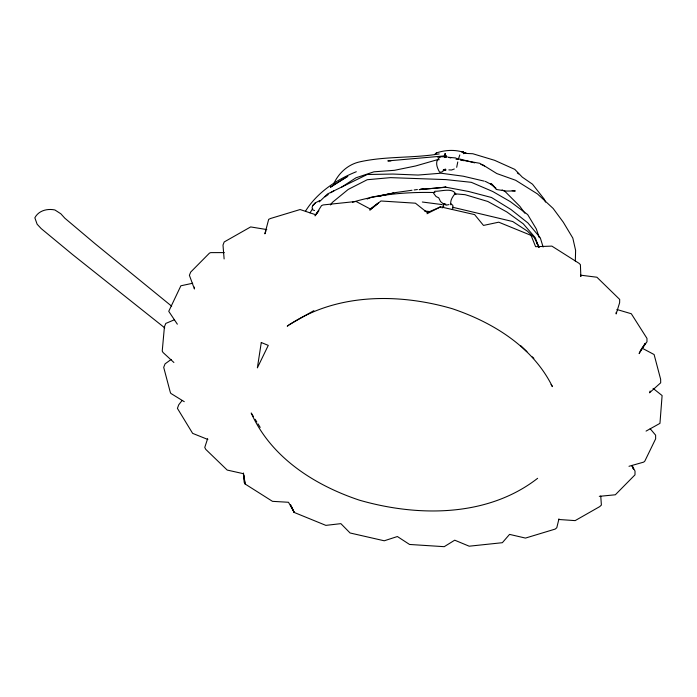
<?xml version="1.0" encoding="UTF-8"?>
<svg xmlns="http://www.w3.org/2000/svg" width="697" height="697" viewBox="0 0 697 697"><rect width="100%" height="100%" fill="white"/><g stroke="black" fill="none" stroke-linecap="round" stroke-linejoin="round"><path stroke-width="1.05" d="M575.33 261.131L575.609 250.38L572.812 238.069L563.298 222.221L553.13 208.438L537.465 193.923L515.667 180.279L496.839 173.57L482.951 164.971L480.886 164.44M444.738 157.444L445.505 153.845L445.47 156.398L444.468 153.767M616.183 312.3L616.148 313.955L619.624 302.725L619.694 299.44L596.92 277.232L580.601 275.167L580.854 276.509L580.401 264.668L579.059 263.327L551.858 246.111L535.601 246.694L531.367 236.109L530.243 235.046L498.73 222.186L483.483 225.427L474.622 214.606L440.635 206.852L427.27 212.611L415.429 203.193L380.945 200.989L369.776 210.093L377.748 203.594M194.498 287.094L194.419 288.994L189.401 275.306L190.682 272.1L209.448 253.133L210.677 252.628L224.286 252.602M457.772 161.948L456.683 167.315M444.756 157.383L445.505 153.845M458.286 159.447L459.802 154.943M558.968 518.847L556.79 527.734L555.187 529.084L525.468 538.084L509.551 534.39L502.345 542.702L469.186 546.195L454.714 540.184L444.233 546.675L409.566 544.462L397.386 536.533L384.247 540.785L350.086 532.987L340.885 523.647L325.865 525.372L294.195 512.443L291.233 506.249M207.628 438.709L204.761 447.43L205.772 449.382L227.187 470.057L243.288 473.664L245.135 484.023L272.475 501.335L288.506 502.276L294.195 512.443L290.527 504.567M639.768 351.785L639.149 353.614L645.317 343.264L640.316 350.931M265.966 230.759L264.886 233.835L268.667 219.363L270.532 218.492L300.102 209.536L315.671 214.737L318.773 210.66M650.144 391.017L649.517 392.794L660.686 382.81L660.643 379.299L654.108 354.546L642.059 348.134M452.327 209.309L453.059 207.941L452.815 205.301L450.445 203.507M309.999 212.873L312.7 208.525M442.9 207.427L443.85 205.92L442.107 207.994M333.541 184.182C338.559 173.083 347.969 164.326 360.07 161.791C386.06 156.032 412.955 158.324 439.188 153.915M443.004 205.327L444.146 203.629L444.041 204.387L440.6 201.625L438.718 197.817L436.078 196.528L433.804 193.557L433.534 192.747L434.937 191.257C441.035 191.588 452.719 187.136 455.934 194.402M454.74 194.071C452.318 197.129 449.948 200.745 450.863 204.84M305.486 211.191C316.943 192.703 336.372 179.643 356.306 171.741M640.369 350.957L646.973 341.8L646.973 338.402L631.308 313.746L616.889 309.494M318.764 210.834L315.035 215.878L321.517 205.615L323.12 204.944L356.106 201.468L370.229 208.978L378.471 202.836M330.395 204.953L332.364 202.4L348.247 189.41L367.241 179.721L390.555 177.639L445.836 179.599L471.338 182.326L492.831 191.544L510.317 201.633L527.699 214.606L536.298 228.93L539.33 237.729M182.065 400.54L178.737 404.774L177.413 408.355L192.633 433.368L207.854 439.467M319.226 201.938L327.477 194.001L367.197 174.503L392.908 174.05L418.104 175.052L440.992 173.213L463.252 176.21L484.302 181.15M436.427 152.939L434.85 154.455L436.427 152.939C445.653 149.768 456.474 149.35 465.43 153.052L461.998 151.972M537.631 478.308C487.639 517.252 417.912 517.026 359.364 500.158C314.582 485.208 271.028 457.502 251.216 413.007L253.455 416.606M288.514 325.22L287.242 326.179C335.205 293.106 398.1 292.914 452.327 308.719C493.067 322.476 532.856 346.897 552.416 386.635L551.083 384.448M171.166 359.434L165.058 363.878L163.699 367.345L170.26 392.167L170.817 393.396L184.261 401.681M325.029 196.842L328.261 194.515M330.683 192.764L334.351 190.473M341.722 187.066L356.001 177.787L373.949 171.81L394.476 170.312L415.612 165.973L437.141 159.77L439.241 159.709M289.15 324.741L313.859 310.653M352.49 202.243C378.802 194.167 407.466 191.849 435.006 192.538M646.067 431.103L659.954 423.367L662.106 395.556L653.072 388.377M427.008 213.744L440.635 206.852L439.763 207.279M367.162 199.037L370.943 197.268L393.814 193.034L378.297 196.31M174.206 319.853L165.79 323.434L164.431 326.788L162.235 351.044L163.011 352.464L173.893 362.492M454.305 168.996L451.578 169.998L448.868 169.894M319.871 200.509L315.558 202.74L312.7 205.589L312.108 207.462L312.648 209.797L314.565 210.572M628.99 466.293L643.706 462.111L644.821 461.118L655.642 438.831L655.616 435.163L650.179 428.725M378.288 196.293L395.844 192.52L412.005 190.264M448.999 204.578L446.115 205.162L443.519 203.568L445.88 204.186M192.72 283.252L180.88 285.787L168.744 311.324L177.352 324.192M437.611 157.104L439.737 156.79M443.998 156.163L446.124 155.849M414.157 189.967L417.39 189.514M446.167 155.771L387.828 160.911L390.93 160.85M599.289 496.342L615.338 494.783L634.993 474.849L635.019 471.076L632.083 465.5M445.435 157.008L447.186 156.877L441.053 156.703L438.796 158.08C434.719 162.244 437.228 167.96 439.633 172.237L442.09 171.915L445.444 169.101L443.135 170.138L445.845 169.868L444.094 169.711M420.622 189.07L423.811 188.835M441.846 187.545L446.089 187.24L468.436 191.448L491.49 197.495L510.892 209.457L527.873 222.909L540.306 237.851L543.12 247.026M456.021 159.256L460.212 159.143L474.683 162.854M463.313 153.305L472.775 153.732L494.609 160.319L514.795 169.388L522.297 177.151L532.508 184.217L544.235 199.176L545.542 202.052M558.689 519.483L575.147 520.615L599.708 506.623L601.389 505.064L600.744 496.029M454.357 193.766L465.065 194.681L487.822 201.477L506.789 211.923L523.273 223.815L535.331 237.773L538.764 247.487M512.156 190.647L515.292 190.961L506.249 191.056L496.369 189.479L491.559 184.052L493.79 186.108M444.128 169.763L445.923 169.963M424.534 210.991L429.892 211.583M422.338 202.017L442.098 204.587M266.777 229.566L250.667 226.926L224.19 241.964L222.996 245.091L224.12 258.953M452.562 207.227L512.731 221.533L527.315 231.082L534.19 237.538L539.321 247.252M463.636 160.693L460.517 159.892L479.763 163.29L484.389 166.017M450.837 157.958L448.319 157.278L455.672 157.958L457.581 159.064M462.033 151.946L466.511 153.209M492.465 184.548L490.514 183.86L495.994 188.216M485.356 181.394L492.805 185.184M502.128 189.924L504.924 191.344L519.866 206.312L524.867 213.212M164.753 327.886L72.601 254.579L41.193 228.59L37.133 224.225L34.85 217.804C38.64 210.52 47.318 208.377 54.906 209.971L60.848 213.796L64.838 218.196L94.975 243.636L171.654 306.183M517.322 172.9L518.62 173.936M520.764 345.721L526.941 351.671M532.334 356.881L533.876 358.371M255.146 419.298L256.827 421.999M257.951 423.793L260.199 427.392M631.796 465.483L633.529 469.186L631.961 465.448M536.289 241.754L537.404 244.569M463.566 153.113L463.209 151.719L463.688 153.749M243.854 474.988L245.135 484.023L244.177 482.298L243.497 473.01M261.279 342.523L257.367 367.868L268.275 345.381L261.279 342.523M314.556 203.759L312.657 205.754L315.558 202.74L314.556 203.759M335.187 184.034L330.422 187.24L347.838 176.271L335.187 184.034M445.357 187.153L419.228 189.619L446.089 187.24L445.357 187.153"/></g></svg>
